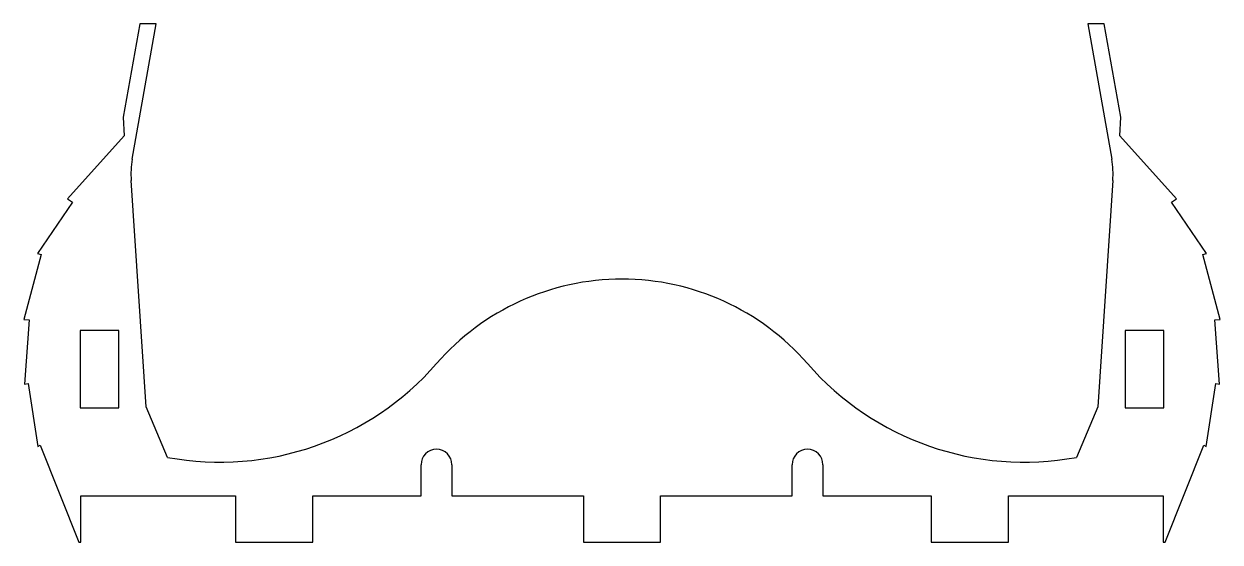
# Model space of a CAD drawing. Header units: millimetres. Extents: x -77 to 77, y 5 to 72.
import ezdxf

# ---------------------------------------------------------------- set-up
doc = ezdxf.new("R2010")
doc.units = ezdxf.units.MM
doc.layers.get('0').update_dxf_attribs({"linetype": 'CONTINUOUS'})

msp = doc.modelspace()

# ---------------------------------------------------------------- linework, layer by layer
for p, q in [((-62.36, 72), (-64.49, 59.93)), ((-63.33, 54.5), (-60.24, 72)), ((-60.24, 72), (-62.36, 72)), ((62.36, 72), (60.24, 72)), ((60.24, 72), (63.33, 54.5)), ((64.49, 59.93), (62.36, 72)), ((-64.49, 59.93), (-64.36, 57.55)), ((64.36, 57.55), (64.49, 59.93)), ((-64.36, 57.55), (-71.69, 49.37)), ((71.69, 49.37), (64.36, 57.55)), ((-61.53, 22.48), (-63.47, 51.74)), ((63.47, 51.74), (61.53, 22.48)), ((-71.06, 48.94), (-75.58, 42.32)), ((-71.69, 49.37), (-71.06, 48.94)), ((71.06, 48.94), (71.69, 49.37)), ((75.58, 42.32), (71.06, 48.94)), ((-75.11, 42.2), (-77.34, 33.77)), ((-75.58, 42.32), (-75.11, 42.2)), ((75.11, 42.2), (75.58, 42.32)), ((77.34, 33.77), (75.11, 42.2)), ((-77.34, 33.77), (-76.65, 33.72)), ((-76.65, 33.72), (-77.26, 25.43)), ((76.65, 33.72), (77.34, 33.77)), ((77.26, 25.43), (76.65, 33.72)), ((-77.26, 25.43), (-76.81, 25.49)), ((-76.81, 25.49), (-75.56, 17.37)), ((75.56, 17.37), (76.81, 25.49)), ((76.81, 25.49), (77.26, 25.43)), ((-58.76, 15.95), (-61.53, 22.48)), ((61.53, 22.48), (58.76, 15.95)), ((-75.56, 17.37), (-75.23, 17.51)), ((-75.23, 17.51), (-70.25, 5)), ((70.25, 5), (75.23, 17.51)), ((75.23, 17.51), (75.56, 17.37)), ((-25.99, 11), (-25.99, 15)), ((-21.99, 15), (-21.99, 11)), ((21.99, 11), (21.99, 15)), ((25.99, 15), (25.99, 11)), ((-70, 5), (-70, 11)), ((-70, 11), (-50, 11)), ((-50, 11), (-50, 5)), ((-40, 5), (-40, 11)), ((-40, 11), (-25.99, 11)), ((-21.99, 11), (-5, 11)), ((-5, 11), (-5, 5)), ((5, 5), (5, 11)), ((5, 11), (21.99, 11)), ((25.99, 11), (40, 11)), ((40, 11), (40, 5)), ((50, 5), (50, 11)), ((50, 11), (70, 11)), ((70, 11), (70, 5)), ((-70.25, 5), (-70, 5)), ((-50, 5), (-40, 5)), ((-5, 5), (5, 5)), ((40, 5), (50, 5)), ((70, 5), (70.25, 5))]:
    msp.add_line(p, q)
for points in [[(-65.05, 32.37), (-70.05, 32.37), (-70.05, 22.37), (-65.05, 22.37)], [(70.05, 32.37), (65.05, 32.37), (65.05, 22.37), (70.05, 22.37)]]:
    msp.add_lwpolyline(points, close=True)
for centre, radius, start, end in [((-52, 52.5), 11.5, 170, 183.8103), ((52, 52.5), 11.5, -3.8103, 10), ((0, 7.2), 31.8, 41.0595, 138.9405), ((-52, 52.5), 37.17, 259.5237, 318.9405), ((52, 52.5), 37.17, 221.0595, 280.4763), ((-23.99, 15), 2, 0, 180), ((23.99, 15), 2, 0, 180)]:
    msp.add_arc(centre, radius, start, end)

doc.saveas('drawing.dxf')
